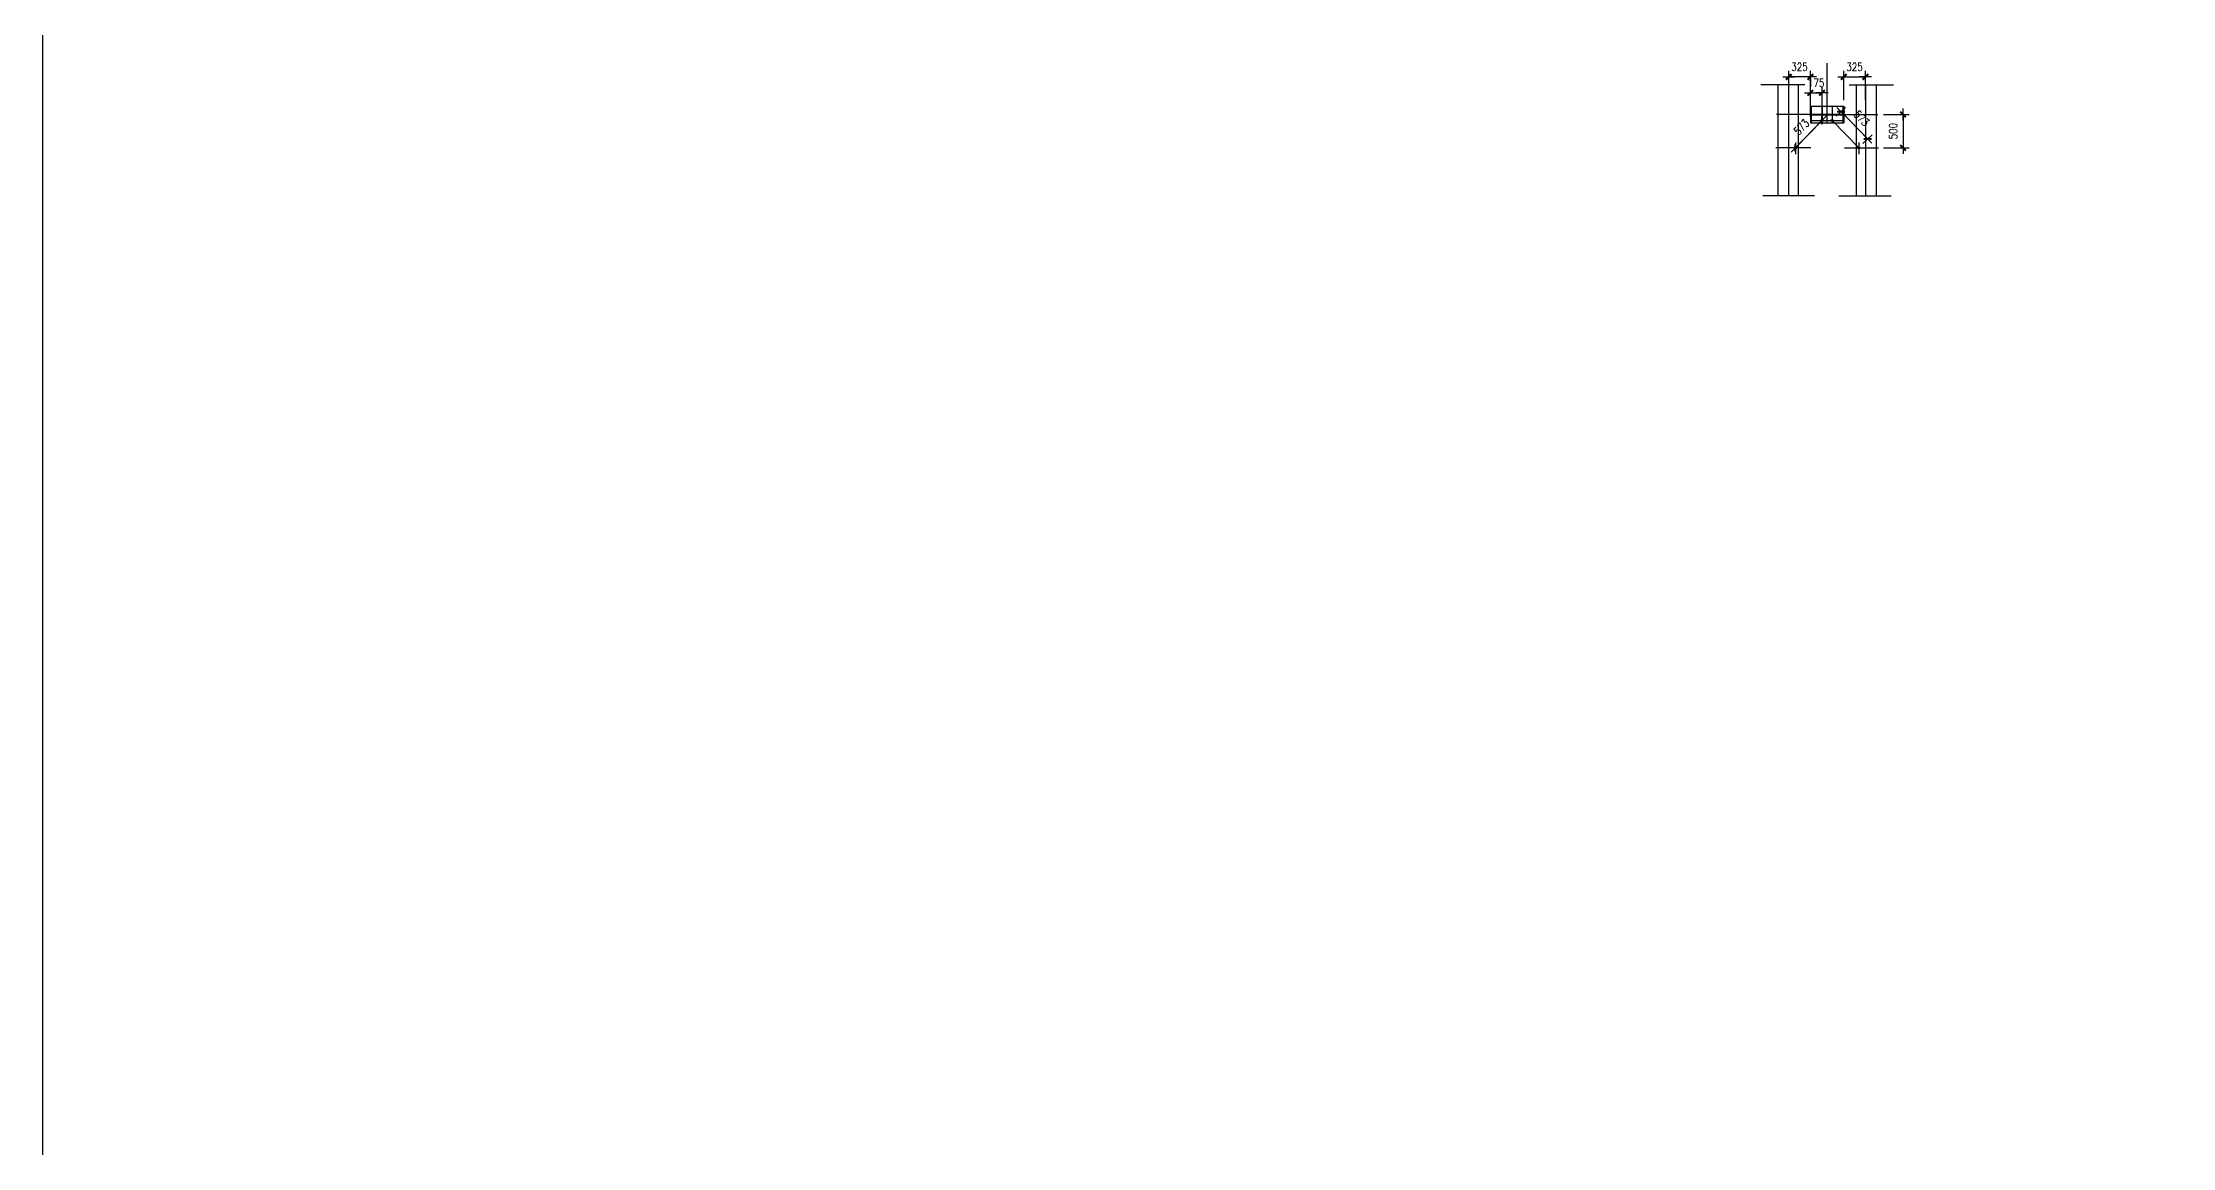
# Model space of a CAD drawing. Header units: millimetres. Extents: x 2451220 to 4527627, y -5186613 to -1639140.
# Drawn here: x 2451220 to 2483159, y -1730083 to -1713519 of the extents above; entities that cross this region are included whole.
import ezdxf

# ---------------------------------------------------------------- set-up
doc = ezdxf.new("R2010")
doc.units = ezdxf.units.MM
doc.header["$LTSCALE"] = 1000
doc.header["$PDMODE"] = 34
doc.styles.add('DIM_FONT', font='simplex.shx', dxfattribs={"width": 0.8, "bigfont": 'hztxt.shx'})
doc.dimstyles.new('WGH(1)', dxfattribs={"dimscale": 1.2, "dimtxt": 100, "dimasz": 0.5, "dimexe": 75, "dimexo": 75, "dimgap": 75, "dimtad": 1, "dimdec": 0, "dimzin": 0, "dimdsep": 46, "dimtxsty": 'DIM_FONT', "dimblk1": '_DIMX', "dimblk2": '_DIMX', "dimsah": 1, "dimcen": 0.09, "dimclrd": 3, "dimclre": 3, "dimclrt": 7, "dimadec": 0, "dimazin": 0, "dimtfac": 1, "dimtdec": 0, "dimtix": 1, "dimtmove": 2, "dimatfit": 3, "dimldrblk": '_DIMX', "dimfxl": 1, "dimtolj": 1, "dimtzin": 0, "dimarcsym": 0})

# ---------------------------------------------------------------- blocks, each defined once
blk = doc.blocks.new('_DIMX')
blk.add_line((-150, 0), (150, 0))
at = {"const_width": 50}
blk.add_lwpolyline([(-70, -70), (70, 70)], dxfattribs=at)
blk = doc.blocks.new('*D2417')
at = {"color": 3, "lineweight": -2}
for p, q in [((2477729, -1714273), (2477728, -1714273)), ((2477730, -1714632), (2477730, -1714183)), ((2477730, -1714273), (2477905, -1714273)), ((2477905, -1714632), (2477905, -1714183)), ((2477905, -1714273), (2477906, -1714273))]:
    blk.add_line(p, q, dxfattribs=at)
at = {"layer": 'Defpoints', "color": 0}
for p in [(2477905, -1714273), (2477730, -1714722), (2477905, -1714722)]:
    blk.add_point(p, dxfattribs=at)
at = {"color": 3, "lineweight": -2, "xscale": 0.6, "yscale": 0.6, "zscale": 0.6}
blk.add_blockref('_DIMX', (2477730, -1714273), dxfattribs=at)
at = {"color": 3, "lineweight": -2, "xscale": 0.6, "yscale": 0.6, "zscale": 0.6, "rotation": 180}
blk.add_blockref('_DIMX', (2477905, -1714273), dxfattribs=at)
at = {"color": 7, "insert": (2477817, -1714123), "char_height": 120, "attachment_point": 5, "style": 'DIM_FONT'}
blk.add_mtext('\\A1;175', dxfattribs=at)
blk = doc.blocks.new('*D2418')
at = {"color": 3, "lineweight": -2}
for p, q in [((2478229, -1714034), (2478228, -1714034)), ((2478230, -1714382), (2478230, -1713944)), ((2478230, -1714034), (2478555, -1714034)), ((2478555, -1714382), (2478555, -1713944)), ((2478555, -1714034), (2478556, -1714034))]:
    blk.add_line(p, q, dxfattribs=at)
at = {"layer": 'Defpoints', "color": 0}
for p in [(2478555, -1714034), (2478230, -1714472), (2478555, -1714472)]:
    blk.add_point(p, dxfattribs=at)
at = {"color": 3, "lineweight": -2, "xscale": 0.6, "yscale": 0.6, "zscale": 0.6}
blk.add_blockref('_DIMX', (2478230, -1714034), dxfattribs=at)
at = {"color": 3, "lineweight": -2, "xscale": 0.6, "yscale": 0.6, "zscale": 0.6, "rotation": 180}
blk.add_blockref('_DIMX', (2478555, -1714034), dxfattribs=at)
at = {"color": 7, "insert": (2478392, -1713884), "char_height": 120, "attachment_point": 5, "style": 'DIM_FONT'}
blk.add_mtext('\\A1;325', dxfattribs=at)
blk = doc.blocks.new('*D2419')
at = {"color": 3, "lineweight": -2}
for p, q in [((2477404, -1714034), (2477403, -1714034)), ((2477405, -1714382), (2477405, -1713944)), ((2477730, -1714034), (2477405, -1714034)), ((2477730, -1714382), (2477730, -1713944)), ((2477730, -1714034), (2477731, -1714034))]:
    blk.add_line(p, q, dxfattribs=at)
at = {"layer": 'Defpoints', "color": 0}
for p in [(2477405, -1714034), (2477405, -1714472), (2477730, -1714472)]:
    blk.add_point(p, dxfattribs=at)
at = {"color": 3, "lineweight": -2, "xscale": 0.6, "yscale": 0.6, "zscale": 0.6}
blk.add_blockref('_DIMX', (2477405, -1714034), dxfattribs=at)
at = {"color": 3, "lineweight": -2, "xscale": 0.6, "yscale": 0.6, "zscale": 0.6, "rotation": 180}
blk.add_blockref('_DIMX', (2477730, -1714034), dxfattribs=at)
at = {"color": 7, "insert": (2477567, -1713884), "char_height": 120, "attachment_point": 5, "style": 'DIM_FONT'}
blk.add_mtext('\\A1;325', dxfattribs=at)
blk = doc.blocks.new('*D2420')
at = {"color": 3, "lineweight": -2}
for p, q in [((2478829, -1714597), (2479210, -1714597)), ((2479120, -1714598), (2479120, -1715097)), ((2478829, -1715097), (2479210, -1715097))]:
    blk.add_line(p, q, dxfattribs=at)
at = {"layer": 'Defpoints', "color": 0}
for p in [(2478739, -1714597), (2478739, -1715097), (2479120, -1715097)]:
    blk.add_point(p, dxfattribs=at)
at = {"color": 3, "lineweight": -2, "xscale": 0.6, "yscale": 0.6, "zscale": 0.6}
for p, rotation in [((2479120, -1714597), 90), ((2479120, -1715097), 270)]:
    blk.add_blockref('_DIMX', p, dxfattribs=dict(at, rotation=rotation))
at = {"color": 7, "insert": (2478970, -1714847), "char_height": 120, "attachment_point": 5, "rotation": 90, "style": 'DIM_FONT'}
blk.add_mtext('\\A1;500', dxfattribs=at)
blk = doc.blocks.new('*D2424')
at = {"color": 3, "lineweight": -2}
for p, q in [((2477904, -1714688), (2477505, -1715097)), ((2477969, -1714750), (2477969, -1714750)), ((2477569, -1715160), (2477569, -1715160))]:
    blk.add_line(p, q, dxfattribs=at)
at = {"layer": 'Defpoints', "color": 0}
for p in [(2477905, -1714687), (2477505, -1715097), (2477505, -1715097)]:
    blk.add_point(p, dxfattribs=at)
at = {"color": 3, "lineweight": -2, "xscale": 0.6, "yscale": 0.6, "zscale": 0.6}
for p, rotation in [((2477905, -1714687), 45.70731936854425), ((2477505, -1715097), 225.7073193685443)]:
    blk.add_blockref('_DIMX', p, dxfattribs=dict(at, rotation=rotation))
at = {"color": 7, "insert": (2477597, -1714787), "char_height": 120, "attachment_point": 5, "rotation": 45.7073, "style": 'DIM_FONT'}
blk.add_mtext('\\A1;573', dxfattribs=at)
blk = doc.blocks.new('*D2425')
at = {"color": 3, "lineweight": -2}
for p, q in [((2478119, -1714624), (2478255, -1714492)), ((2478191, -1714555), (2478590, -1714964)), ((2478519, -1715034), (2478655, -1714902))]:
    blk.add_line(p, q, dxfattribs=at)
at = {"layer": 'Defpoints', "color": 0}
for p in [(2478055, -1714687), (2478455, -1715097), (2478590, -1714965)]:
    blk.add_point(p, dxfattribs=at)
at = {"color": 3, "lineweight": -2, "xscale": 0.6, "yscale": 0.6, "zscale": 0.6}
for p, rotation in [((2478190, -1714555), 134.2926806314557), ((2478590, -1714965), 314.2926806314557)]:
    blk.add_blockref('_DIMX', p, dxfattribs=dict(at, rotation=rotation))
at = {"color": 7, "insert": (2478498, -1714655), "char_height": 120, "attachment_point": 5, "rotation": 314.2927, "style": 'DIM_FONT'}
blk.add_mtext('\\A1;573', dxfattribs=at)

msp = doc.modelspace()

# ---------------------------------------------------------------- linework, layer by layer
for p, q in [((2477979.5, -1714722.2), (2477979.5, -1713829.3)), ((2477648, -1714152.8), (2476984.8, -1714152.8)), ((2477244.5, -1714152.8), (2477244.5, -1715815.1)), ((2477244.5, -1714152.8), (2477244.5, -1715815.1)), ((2477404.5, -1714152.8), (2477404.5, -1715815.1)), ((2477544.5, -1714152.8), (2477544.5, -1715815.1)), ((2478311.1, -1714152.8), (2478974.2, -1714152.8)), ((2478414.5, -1714152.8), (2478414.5, -1715815.1)), ((2478554.5, -1714152.8), (2478554.5, -1715815.1)), ((2478714.5, -1714152.8), (2478714.5, -1715815.1)), ((2477729.5, -1714472.2), (2477729.5, -1714722.2)), ((2477729.5, -1714472.2), (2478229.5, -1714472.2)), ((2477741.5, -1714472.2), (2477741.5, -1714722.2)), ((2477904.5, -1714472.2), (2477904.5, -1714722.2)), ((2478054.5, -1714472.2), (2478054.5, -1714722.2)), ((2478217.5, -1714472.2), (2478217.5, -1714722.2)), ((2478229.5, -1714472.2), (2478229.5, -1714722.2)), ((2477744.5, -1714597.2), (2477219.8, -1714597.2)), ((2477504.5, -1715097.2), (2477904.5, -1714687.2)), ((2477729.5, -1714687.2), (2478229.5, -1714687.2)), ((2477729.5, -1714722.2), (2478229.5, -1714722.2)), ((2477741.5, -1714593.2), (2478217.5, -1714593.2)), ((2477741.5, -1714597.2), (2478217.5, -1714597.2)), ((2477741.5, -1714601.2), (2478217.5, -1714601.2)), ((2478054.5, -1714687.2), (2478454.5, -1715097.2)), ((2478229.5, -1714597.2), (2478739.2, -1714597.2)), ((2477734.5, -1715097.2), (2477209.8, -1715097.2)), ((2477504.5, -1715015), (2477504.5, -1715190)), ((2478239.5, -1715097.2), (2478749.2, -1715097.2)), ((2478454.5, -1715015), (2478454.5, -1715190)), ((2477791.5, -1715815.1), (2477015.5, -1715815.1)), ((2478157.6, -1715815.1), (2478943.5, -1715815.1))]:
    msp.add_line(p, q)
msp.add_lwpolyline([(2795208.2, -1639139.6), (2451219.9, -1639139.6), (2451219.9, -1835785.1), (2795208.2, -1835785.1)], close=True)
for centre in [(2477904.5, -1714687.2), (2478054.5, -1714687.2), (2477504.5, -1715097.2), (2478454.5, -1715097.2)]:
    msp.add_circle(centre, 15)

# ---------------------------------------------------------------- dimensions: what is measured, and where the dimension line sits
for base, p1, p2, angle, picture, middle in [((2477404.5, -1714034.1), (2477729.5, -1714472.2), (2477404.5, -1714472.2), 180, '*D2419', (2477567, -1713884.1)), ((2479120.2, -1715097.2), (2478739.2, -1714597.2), (2478739.2, -1715097.2), 90, '*D2420', (2478970.2, -1714847.2))]:
    dim = msp.add_linear_dim(base=base, p1=p1, p2=p2, angle=angle, dimstyle='WGH(1)')
    dim.commit()
    dim.dimension.update_dxf_attribs({"geometry": picture, "text_midpoint": middle})
for base, p1, p2, picture, middle in [((2478554.5, -1714034.1), (2478229.5, -1714472.2), (2478554.5, -1714472.2), '*D2418', (2478392, -1713884.1)), ((2477904.5, -1714273.3), (2477729.5, -1714722.2), (2477904.5, -1714722.2), '*D2417', (2477817, -1714123.3))]:
    dim = msp.add_linear_dim(base=base, p1=p1, p2=p2, dimstyle='WGH(1)')
    dim.commit()
    dim.dimension.update_dxf_attribs({"geometry": picture, "text_midpoint": middle})
for p1, p2, distance, picture, middle in [((2478054.5, -1714687.2), (2478454.5, -1715097.2), 189.7, '*D2425', (2478497.7, -1714655)), ((2477904.5, -1714687.2), (2477504.5, -1715097.2), 0, '*D2424', (2477597.2, -1714787.4))]:
    dim = msp.add_aligned_dim(p1=p1, p2=p2, distance=distance, dimstyle='WGH(1)')
    dim.commit()
    dim.dimension.update_dxf_attribs({"geometry": picture, "text_midpoint": middle})

doc.saveas('drawing.dxf')
